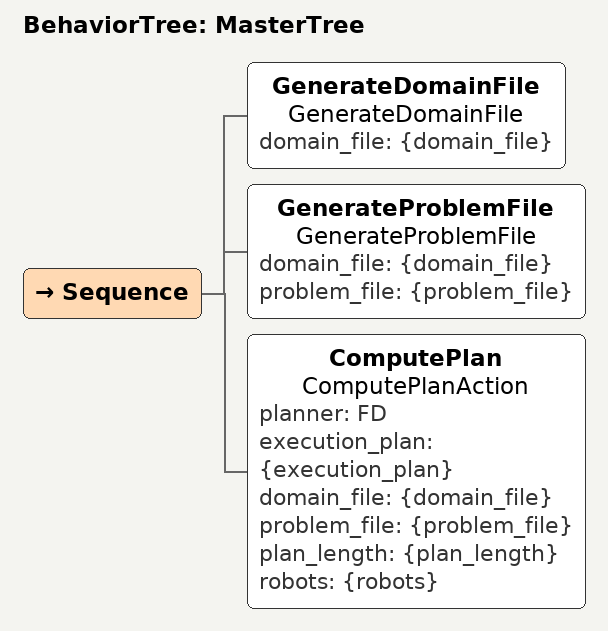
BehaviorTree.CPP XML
<root BTCPP_format="4" main_tree_to_execute="MasterTree">

<BehaviorTree ID="MasterTree">
  <Sequence>
  <GenerateDomainFile name="GenerateDomainFile" domain_file="{domain_file}"/>
  <GenerateProblemFile name="GenerateProblemFile" domain_file="{domain_file}" problem_file="{problem_file}"/>
  <ComputePlan name="ComputePlanAction" planner="FD" execution_plan="{execution_plan}" domain_file="{domain_file}" problem_file="{problem_file}" plan_length="{plan_length}" robots="{robots}"/>
  </Sequence>
</BehaviorTree>

</root>
